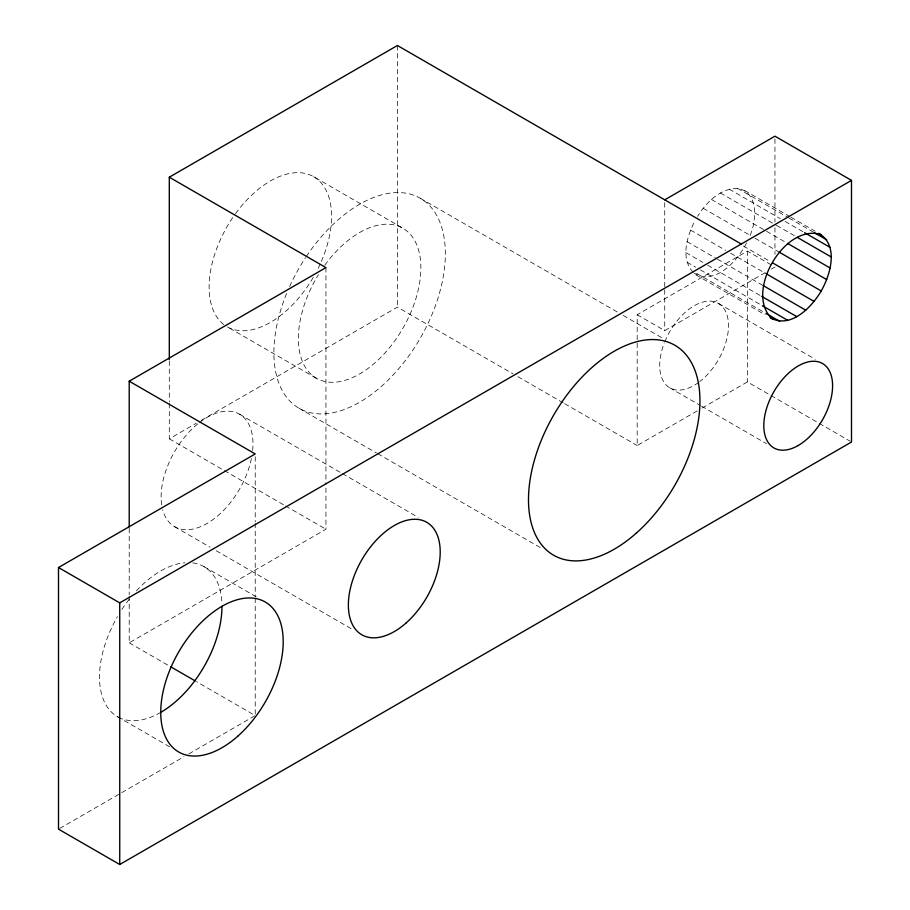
<?xml version="1.0" encoding="UTF-8"?>
<svg xmlns="http://www.w3.org/2000/svg" width="910" height="910" viewBox="0 0 910 910"><rect width="100%" height="100%" fill="white"/><g stroke="black" fill="none" stroke-linecap="round" stroke-linejoin="round"><path stroke-width="0.68" stroke-dasharray="4.55 3.41" d="M693.238 272.363C680.179 258.463 686.993 236.236 694.751 221.187M750.159 235.383C756.631 220.061 758.838 192.237 737.544 188.325C719.992 188.427 706.353 202.429 697.549 216.33M746.507 242.981C737.726 260.738 715.408 285.786 694.148 273.216M169.305 403.471L169.305 438.825L196.287 423.241M201.201 420.409L397.42 307.125L512.99 373.851M697.185 410.911L637.182 445.547L637.182 314.735L747.406 251.103L772.567 265.629M637.182 314.735L664.732 330.649L765.162 272.67M771.282 269.132L774.956 267.005M129.209 596.152L129.209 642.824L325.939 529.245L325.939 482.573M702.088 408.078L747.406 381.916L850.281 441.304M59.73 828.441L183.911 756.745M188.825 753.901L255.221 715.567L196.492 681.67M744.687 190.531L789.63 216.478M790.847 217.183L815.144 231.208M737.544 188.325L788.572 217.786M789.038 218.047L814.086 232.516M729.24 189.143L780.325 218.65M785.125 221.414L805.771 233.335M720.322 192.943L776.207 225.202M776.639 225.452L796.864 237.135M711.404 199.438L787.946 243.63M703.1 208.208L750.477 235.565M755.016 238.192L779.631 252.4M743.345 246.007L770.201 261.511M690.497 230.048L725.725 250.386M730.582 253.196L767.028 274.24M687.05 241.628L716.204 258.463M717.421 259.168L763.592 285.82M685.878 252.605L702.884 262.421M707.741 265.231L762.421 296.785M687.05 262.216L695.558 267.13M700.416 269.929L763.592 306.408M696.571 273.33L767.028 314.018M695.968 274.9L765.219 314.883M718.456 303.428L815.212 359.279M420.238 198.243L618.254 312.574M623.179 315.406L663.765 338.838M235.508 213.668A86.598 50.005 -60 0 1 313.654 176.711L402.914 228.239M669.749 387.796L700.37 405.473M701.587 406.178L766.493 443.659M517.915 376.695L563.404 402.959M564.632 403.665L637.182 445.547M316.316 378.241L227.045 326.701A86.598 50.005 -60 0 0 313.654 276.708M298.992 408.237L376.478 452.975M377.707 453.68L542.519 548.844M239.523 414.198L341.102 472.836M342.319 473.553L418.202 517.358M169.305 438.825L223.155 469.901M224.372 470.607L284.329 505.232M285.558 505.937L325.939 529.245M174.572 526.697L210.062 547.183M216.182 550.721L352.022 629.151M204.033 566.668L256.7 597.074M129.209 642.824L169.579 666.131M117.435 716.659L170.102 747.064M774.956 139.014L774.956 221.994M774.956 227.625L774.956 254.356M747.406 251.103L747.406 381.916M664.732 202.646L664.732 288.447M664.732 289.858L664.732 330.649M397.42 45.5L397.42 307.125M325.939 267.62L325.939 481.162M255.221 456.774L255.221 521.828M255.221 523.239L255.221 596.778M255.221 598.188L255.221 714.157M169.305 361.042L169.305 402.049M129.209 528.278L129.209 594.742M306.26 256.552A121.246 70.002 -60 0 1 442.419 229.798A121.246 70.002 -60 0 1 346.994 408.442A121.246 70.002 -60 0 1 286.866 292.872M289.562 286.616A121.246 70.002 -60 0 1 305.498 257.701M313.654 176.711A86.598 50.005 -60 0 1 320.707 262.853M320.138 264.139A86.598 50.005 -60 0 1 317.033 270.509M223.792 324.517A86.598 50.005 -60 0 1 234.689 214.805M324.779 265.197A86.598 50.005 -60 0 1 420.375 259.327A86.598 50.005 -60 0 1 338.361 381.825A86.598 50.005 -60 0 1 318.477 274.615M199.426 422.547A64.951 37.503 -60 0 1 252.65 450.416M251.41 458.56A64.951 37.503 -60 0 1 207.048 523.477A64.951 37.503 -60 0 1 162.685 509.782M161.684 504.936A64.951 37.503 -60 0 1 198.346 423.4M192.715 562.903A86.598 50.005 -60 0 1 221.926 603.512M160.74 712.371A86.598 50.005 -60 0 1 122.19 718.866M120.95 718.388A86.598 50.005 -60 0 1 117.435 616.661M121.883 609.45A86.598 50.005 -60 0 1 129.266 599.178M136.375 590.852A86.598 50.005 -60 0 1 184.844 562.744M664.823 341.671A48.708 28.096 -60.1 0 1 722.654 306.909A48.708 28.096 -60.1 0 1 699.722 381.62M698.607 382.462A48.708 28.096 -60.1 0 1 665.506 384.27A48.708 28.096 -60.1 0 1 664.311 342.945"/><path stroke-width="1.36" d="M770.076 317.692C790.722 329.215 811.436 307.466 821.23 290.973C830.614 274.24 839.1 245.427 818.795 233.313M169.305 359.621L169.305 177.2L397.42 45.5L741.275 244.028M129.209 526.856L129.209 381.199L325.939 267.62L169.305 177.2M664.732 199.836L774.956 136.193L851.498 180.385L851.498 442.021L119.733 864.5L58.502 829.146L58.502 567.521L255.221 453.942L129.209 381.199M58.502 567.521L119.733 602.875L851.498 180.385M821.218 234.723C784.613 222.37 743.504 293.555 772.51 319.091M814.552 232.778L826.701 239.796M804.622 232.676L830.136 247.406M797.296 237.385L831.308 257.018M787.616 243.448L830.136 267.995M779.324 252.218L826.701 279.575M772.635 262.91L821.23 290.973M766.709 274.058L814.086 301.415M763.262 285.626L805.782 310.185M761.636 296.341L796.864 316.68M762.443 305.749L787.946 320.468M766.277 313.575L779.642 321.298M170.807 666.837L195.275 680.964M119.733 602.875L119.733 864.5M221.972 606.31A86.598 50.005 -60 0 1 160.74 712.371M636.397 533.044A121.246 70.002 -60 0 0 674.833 345.231A121.246 70.002 -60 0 0 531.406 472.426A121.246 70.002 -60 0 0 636.397 533.044M406.178 622.906A64.951 37.503 -60 0 0 426.767 522.306A64.951 37.503 -60 0 0 349.929 590.431A64.951 37.503 -60 0 0 406.178 622.906M237.817 736.167A86.598 50.005 -60 0 0 265.276 602.022A86.598 50.005 -60 0 0 162.822 692.863A86.598 50.005 -60 0 0 237.817 736.167M798.172 445.525A48.708 28.096 -60.1 0 0 832.593 385.863A48.708 28.062 -60 0 0 798.275 365.922A48.708 28.062 -60 0 0 763.808 425.561A48.708 28.096 -60.1 0 0 798.172 445.525"/></g></svg>
